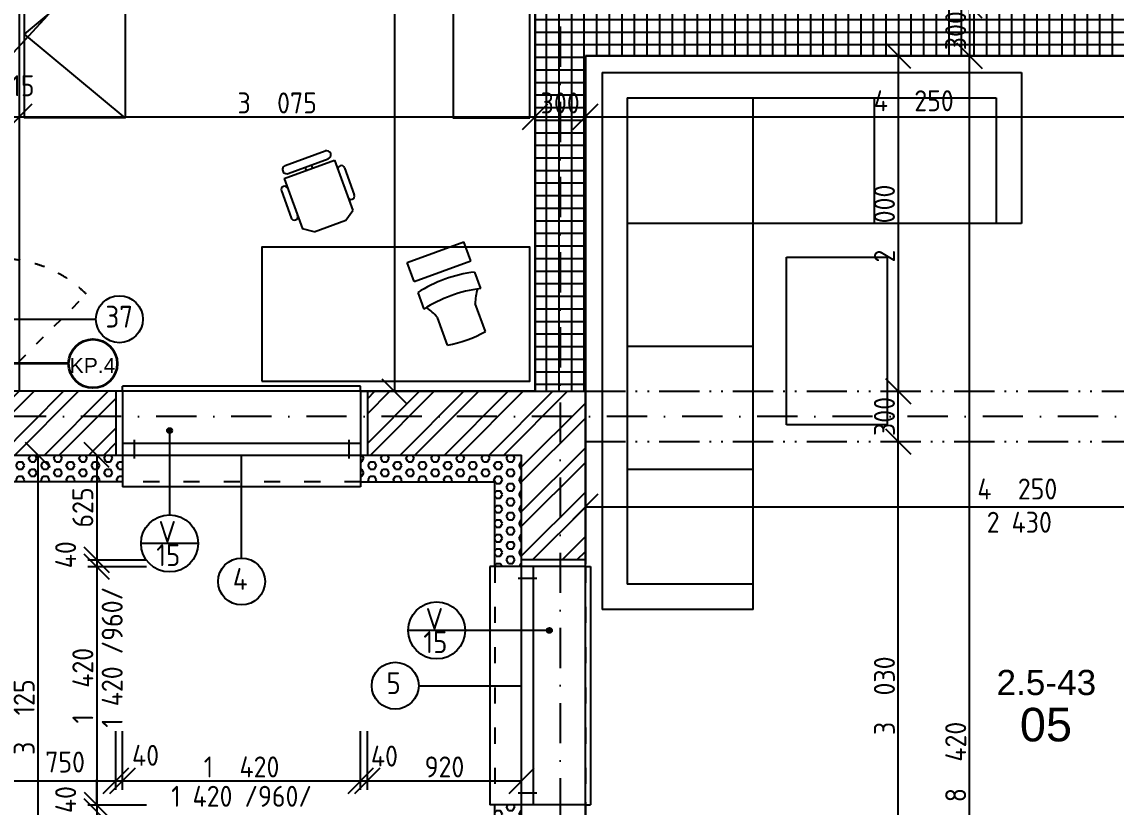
# Model space of a CAD drawing. Extents: x 4511820 to 5180432, y -1526536 to -944957.
# Drawn here: x 5139622 to 5146148, y -1215013 to -1210332 of the extents above; entities that cross this region are included whole.
import ezdxf

# ---------------------------------------------------------------- set-up
doc = ezdxf.new("R2010")
doc.units = 0
doc.header["$MEASUREMENT"] = 0
for name, pattern in [('ACAD_ISO03W100', [30, 12, -18]), ('ACAD_ISO12W100', [22, 12, -3, 0.5, -3, 0.5, -3]), ('BODKOCIARKOVANA_3', [5.6, 3, -1.3, 0, -1.3])]:
    doc.linetypes.add(name, pattern=pattern)
doc.layers.get('0').update_dxf_attribs({"linetype": 'CONTINUOUS'})
doc.layers.get('Defpoints').update_dxf_attribs({"color": 61, "linetype": 'CONTINUOUS'})
for name, color, linetype in [('KÓTY', 4, 'CONTINUOUS'), ('MÚRY', 1, 'CONTINUOUS'), ('OKNÁ', 143, 'CONTINUOUS'), ('osi', 253, 'CONTINUOUS'), ('Plochy', 41, 'CONTINUOUS'), ('POPIS', 7, 'CONTINUOUS'), ('TENKÁ', 7, 'CONTINUOUS'), ('ZARIADENIE', 47, 'CONTINUOUS'), ('ŠRAFY', 82, 'CONTINUOUS')]:
    doc.layers.add(name, color=color, linetype=linetype)
doc.layers.add('preklady', color=74, linetype='CONTINUOUS', lineweight=35)
doc.styles.add('ARIAL', font='arial.ttf')
doc.styles.add('STYLE1', font='isocp.shx')
doc.dimstyles.new('STANDARD-50', dxfattribs={"dimtxt": 125, "dimasz": 150, "dimexe": 10, "dimexo": 200, "dimgap": 20, "dimtad": 1, "dimdsep": 46, "dimlunit": 6, "dimtxsty": 'STYLE1', "dimblk1": 'OBLIQUE', "dimblk2": 'OBLIQUE', "dimsah": 1, "dimcen": 2.5, "dimse1": 1, "dimse2": 1, "dimadec": 0, "dimazin": 0, "dimtfac": 1, "dimtmove": 1, "dimatfit": 3, "dimldrblk": 'OBLIQUE', "dimfxl": 1, "dimtolj": 1, "dimtzin": 0, "dimarcsym": 0})
pattern_1 = [(45, (584112, 2493.08), (-132.5825215, 132.5825215), []), (45, (584200.39, 2493.08), (-132.5825215, 132.5825215), [])]
pattern_2 = [(0, (0, -89070.035), (0, 43.3012702), [25, -50]), (120, (0, -89070.035), (-37.5, -21.6506351), [25, -50]), (60, (25, -89070.035), (-37.5, 21.6506351), [25, -50])]

# ---------------------------------------------------------------- blocks, each defined once
blk = doc.blocks.new('_OBLIQUE')
at = {"color": 0, "linetype": 'ByBlock'}
blk.add_line((-0.5, -0.5), (0.5, 0.5), dxfattribs=at)
blk = doc.blocks.new('*D13684')
at = {"layer": 'Defpoints', "color": 0}
for p in [(5142602.5, -1212914.2), (5140068.5, -1213539.2), (5142602.5, -1213539.2)]:
    blk.add_point(p, dxfattribs=at)
at = {"layer": 'KÓTY', "color": 0, "lineweight": -2}
blk.add_line((5140068.5, -1212914.2), (5140068.5, -1213539.2), dxfattribs=at)
at = {"layer": 'KÓTY', "color": 0, "linetype": 'ByBlock', "lineweight": -2, "xscale": 150, "yscale": 150, "zscale": 150}
for p, rotation in [((5140068.5, -1212914.2), 90), ((5140068.5, -1213539.2), 270)]:
    blk.add_blockref('_OBLIQUE', p, dxfattribs=dict(at, rotation=rotation))
at = {"layer": 'KÓTY', "color": 0, "insert": (5139986, -1213226.7), "char_height": 125, "attachment_point": 5, "rotation": 90, "style": 'STYLE1'}
blk.add_mtext('\\A1;625', dxfattribs=at)
blk = doc.blocks.new('*D13685')
at = {"layer": 'Defpoints', "color": 0}
for p in [(5142602.5, -1213539.2), (5140068.5, -1213579.2), (5142602.5, -1213579.2)]:
    blk.add_point(p, dxfattribs=at)
at = {"layer": 'KÓTY', "color": 0, "lineweight": -2}
blk.add_line((5140068.5, -1213539.2), (5140068.5, -1213579.2), dxfattribs=at)
at = {"layer": 'KÓTY', "color": 0, "linetype": 'ByBlock', "lineweight": -2, "xscale": 150, "yscale": 150, "zscale": 150}
for p, rotation in [((5140068.5, -1213539.2), 90), ((5140068.5, -1213579.2), 270)]:
    blk.add_blockref('_OBLIQUE', p, dxfattribs=dict(at, rotation=rotation))
at = {"layer": 'KÓTY', "color": 0, "insert": (5139883.5, -1213508.5), "char_height": 125, "attachment_point": 5, "rotation": 90, "style": 'STYLE1'}
blk.add_mtext('\\A1;40', dxfattribs=at)
blk = doc.blocks.new('*D13686')
at = {"layer": 'Defpoints', "color": 0}
for p in [(5142602.5, -1213579.2), (5140068.5, -1214999.2), (5142602.5, -1214999.2)]:
    blk.add_point(p, dxfattribs=at)
at = {"layer": 'KÓTY', "color": 0, "lineweight": -2}
blk.add_line((5140068.5, -1213579.2), (5140068.5, -1214999.2), dxfattribs=at)
at = {"layer": 'KÓTY', "color": 0, "linetype": 'ByBlock', "lineweight": -2, "xscale": 150, "yscale": 150, "zscale": 150}
for p, rotation in [((5140068.5, -1213579.2), 90), ((5140068.5, -1214999.2), 270)]:
    blk.add_blockref('_OBLIQUE', p, dxfattribs=dict(at, rotation=rotation))
at = {"layer": 'KÓTY', "color": 0, "insert": (5139986, -1214289.2), "char_height": 125, "attachment_point": 5, "rotation": 90, "style": 'STYLE1'}
blk.add_mtext('\\A1;1ﾠ420', dxfattribs=at)
blk = doc.blocks.new('*D13687')
at = {"layer": 'Defpoints', "color": 0}
for p in [(5140068.5, -1215039.2), (5142602.5, -1214999.2), (5142602.5, -1215039.2)]:
    blk.add_point(p, dxfattribs=at)
at = {"layer": 'KÓTY', "color": 0, "lineweight": -2}
for p, q in [((5140068.5, -1214999.2), (5140068.5, -1214849.2)), ((5140068.5, -1214999.2), (5140068.5, -1215039.2)), ((5140068.5, -1215039.2), (5140068.5, -1215189.2))]:
    blk.add_line(p, q, dxfattribs=at)
at = {"layer": 'KÓTY', "color": 0, "linetype": 'ByBlock', "lineweight": -2, "xscale": 150, "yscale": 150, "zscale": 150}
for p, rotation in [((5140068.5, -1214999.2), 270), ((5140068.5, -1215039.2), 90)]:
    blk.add_blockref('_OBLIQUE', p, dxfattribs=dict(at, rotation=rotation))
at = {"layer": 'KÓTY', "color": 0, "insert": (5139883.5, -1214968.5), "char_height": 125, "attachment_point": 5, "rotation": 90, "style": 'STYLE1'}
blk.add_mtext('\\A1;40', dxfattribs=at)
blk = doc.blocks.new('*D13688')
at = {"layer": 'Defpoints', "color": 0}
for p in [(5142602.5, -1215039.2), (5140068.5, -1216039.2), (5142602.5, -1216039.2)]:
    blk.add_point(p, dxfattribs=at)
at = {"layer": 'KÓTY', "color": 0, "lineweight": -2}
blk.add_line((5140068.5, -1215039.2), (5140068.5, -1216039.2), dxfattribs=at)
at = {"layer": 'KÓTY', "color": 0, "linetype": 'ByBlock', "lineweight": -2, "xscale": 150, "yscale": 150, "zscale": 150}
for p, rotation in [((5140068.5, -1215039.2), 90), ((5140068.5, -1216039.2), 270)]:
    blk.add_blockref('_OBLIQUE', p, dxfattribs=dict(at, rotation=rotation))
at = {"layer": 'KÓTY', "color": 0, "insert": (5139986, -1215539.2), "char_height": 125, "attachment_point": 5, "rotation": 90, "style": 'STYLE1'}
blk.add_mtext('\\A1;1ﾠ000', dxfattribs=at)
blk = doc.blocks.new('*D13700')
at = {"layer": 'Defpoints', "color": 0}
for p in [(5139082.5, -1212914.2), (5139368.5, -1225624.2), (5142092.5, -1225624.2)]:
    blk.add_point(p, dxfattribs=at)
at = {"layer": 'KÓTY', "color": 0, "lineweight": -2}
blk.add_line((5139368.5, -1212914.2), (5139368.5, -1225624.2), dxfattribs=at)
at = {"layer": 'KÓTY', "color": 0, "linetype": 'ByBlock', "lineweight": -2, "xscale": 150, "yscale": 150, "zscale": 150}
for p, rotation in [((5139368.5, -1212914.2), 90), ((5139368.5, -1225624.2), 270)]:
    blk.add_blockref('_OBLIQUE', p, dxfattribs=dict(at, rotation=rotation))
at = {"layer": 'KÓTY', "color": 0, "insert": (5139286, -1219269.2), "char_height": 125, "attachment_point": 5, "rotation": 90, "style": 'STYLE1'}
blk.add_mtext('\\A1;12ﾠ710', dxfattribs=at)
blk = doc.blocks.new('*D13701')
at = {"layer": 'Defpoints', "color": 0}
for p in [(5142602.5, -1212914.2), (5139718.5, -1216039.2), (5142602.5, -1216039.2)]:
    blk.add_point(p, dxfattribs=at)
at = {"layer": 'KÓTY', "color": 0, "lineweight": -2}
blk.add_line((5139718.5, -1212914.2), (5139718.5, -1216039.2), dxfattribs=at)
at = {"layer": 'KÓTY', "color": 0, "linetype": 'ByBlock', "lineweight": -2, "xscale": 150, "yscale": 150, "zscale": 150}
for p, rotation in [((5139718.5, -1212914.2), 90), ((5139718.5, -1216039.2), 270)]:
    blk.add_blockref('_OBLIQUE', p, dxfattribs=dict(at, rotation=rotation))
at = {"layer": 'KÓTY', "color": 0, "insert": (5139636, -1214476.7), "char_height": 125, "attachment_point": 5, "rotation": 90, "style": 'STYLE1'}
blk.add_mtext('\\A1;3ﾠ125', dxfattribs=at)
blk = doc.blocks.new('*D13735')
at = {"layer": 'Defpoints', "color": 0}
for p in [(5109612.5, -1211368.2), (5142602.5, -1212808.2), (5142602.5, -1215556.2)]:
    blk.add_point(p, dxfattribs=at)
at = {"layer": 'KÓTY', "color": 0, "lineweight": -2}
blk.add_line((5109612.5, -1215556.2), (5142602.5, -1215556.2), dxfattribs=at)
at = {"layer": 'KÓTY', "color": 0, "linetype": 'ByBlock', "lineweight": -2, "xscale": 150, "yscale": 150, "zscale": 150, "rotation": 180}
blk.add_blockref('_OBLIQUE', (5109612.5, -1215556.2), dxfattribs=at)
at = {"layer": 'KÓTY', "color": 0, "linetype": 'ByBlock', "lineweight": -2, "xscale": 150, "yscale": 150, "zscale": 150}
blk.add_blockref('_OBLIQUE', (5142602.5, -1215556.2), dxfattribs=at)
at = {"layer": 'KÓTY', "color": 0, "insert": (5126107.5, -1215473.6), "char_height": 125, "attachment_point": 5, "style": 'STYLE1'}
blk.add_mtext('\\A1;32ﾠ990', dxfattribs=at)
blk = doc.blocks.new('*D13739')
at = {"layer": 'Defpoints', "color": 0}
for p in [(5139432.5, -1212618.2), (5142602.5, -1212808.2), (5142602.5, -1215206.2)]:
    blk.add_point(p, dxfattribs=at)
at = {"layer": 'KÓTY', "color": 0, "lineweight": -2}
blk.add_line((5139432.5, -1215206.2), (5142602.5, -1215206.2), dxfattribs=at)
at = {"layer": 'KÓTY', "color": 0, "linetype": 'ByBlock', "lineweight": -2, "xscale": 150, "yscale": 150, "zscale": 150, "rotation": 180}
blk.add_blockref('_OBLIQUE', (5139432.5, -1215206.2), dxfattribs=at)
at = {"layer": 'KÓTY', "color": 0, "linetype": 'ByBlock', "lineweight": -2, "xscale": 150, "yscale": 150, "zscale": 150}
blk.add_blockref('_OBLIQUE', (5142602.5, -1215206.2), dxfattribs=at)
at = {"layer": 'KÓTY', "color": 0, "insert": (5141017.5, -1215123.6), "char_height": 125, "attachment_point": 5, "style": 'STYLE1'}
blk.add_mtext('\\A1;3ﾠ170', dxfattribs=at)
blk = doc.blocks.new('*D13740')
at = {"layer": 'Defpoints', "color": 0}
for p in [(5139432.5, -1212618.2), (5140182.5, -1212618.2), (5140182.5, -1214856.2)]:
    blk.add_point(p, dxfattribs=at)
at = {"layer": 'KÓTY', "color": 0, "lineweight": -2}
blk.add_line((5139432.5, -1214856.2), (5140182.5, -1214856.2), dxfattribs=at)
at = {"layer": 'KÓTY', "color": 0, "linetype": 'ByBlock', "lineweight": -2, "xscale": 150, "yscale": 150, "zscale": 150, "rotation": 180}
blk.add_blockref('_OBLIQUE', (5139432.5, -1214856.2), dxfattribs=at)
at = {"layer": 'KÓTY', "color": 0, "linetype": 'ByBlock', "lineweight": -2, "xscale": 150, "yscale": 150, "zscale": 150}
blk.add_blockref('_OBLIQUE', (5140182.5, -1214856.2), dxfattribs=at)
at = {"layer": 'KÓTY', "color": 0, "insert": (5139880, -1214744.5), "char_height": 125, "attachment_point": 5, "style": 'STYLE1'}
blk.add_mtext('\\A1;750', dxfattribs=at)
blk = doc.blocks.new('*D13754')
at = {"layer": 'Defpoints', "color": 0}
for p in [(5140182.5, -1212914.2), (5140222.5, -1212914.2), (5140222.5, -1214856.2)]:
    blk.add_point(p, dxfattribs=at)
at = {"layer": 'KÓTY', "color": 0, "lineweight": -2}
blk.add_line((5140182.5, -1214856.2), (5140222.5, -1214856.2), dxfattribs=at)
at = {"layer": 'KÓTY', "color": 0, "linetype": 'ByBlock', "lineweight": -2, "xscale": 150, "yscale": 150, "zscale": 150, "rotation": 180}
blk.add_blockref('_OBLIQUE', (5140182.5, -1214856.2), dxfattribs=at)
at = {"layer": 'KÓTY', "color": 0, "linetype": 'ByBlock', "lineweight": -2, "xscale": 150, "yscale": 150, "zscale": 150}
blk.add_blockref('_OBLIQUE', (5140222.5, -1214856.2), dxfattribs=at)
at = {"layer": 'KÓTY', "color": 0, "insert": (5140360, -1214704.5), "char_height": 125, "attachment_point": 5, "style": 'STYLE1'}
blk.add_mtext('\\A1;40', dxfattribs=at)
blk = doc.blocks.new('*D13755')
at = {"layer": 'Defpoints', "color": 0}
for p in [(5140222.5, -1212914.2), (5141642.5, -1212914.2), (5141642.5, -1214856.2)]:
    blk.add_point(p, dxfattribs=at)
at = {"layer": 'KÓTY', "color": 0, "lineweight": -2}
blk.add_line((5140222.5, -1214856.2), (5141642.5, -1214856.2), dxfattribs=at)
at = {"layer": 'KÓTY', "color": 0, "linetype": 'ByBlock', "lineweight": -2, "xscale": 150, "yscale": 150, "zscale": 150, "rotation": 180}
blk.add_blockref('_OBLIQUE', (5140222.5, -1214856.2), dxfattribs=at)
at = {"layer": 'KÓTY', "color": 0, "linetype": 'ByBlock', "lineweight": -2, "xscale": 150, "yscale": 150, "zscale": 150}
blk.add_blockref('_OBLIQUE', (5141642.5, -1214856.2), dxfattribs=at)
at = {"layer": 'KÓTY', "color": 0, "insert": (5140932.5, -1214773.6), "char_height": 125, "attachment_point": 5, "style": 'STYLE1'}
blk.add_mtext('\\A1;1ﾠ420', dxfattribs=at)
blk = doc.blocks.new('*D13756')
at = {"layer": 'Defpoints', "color": 0}
for p in [(5141642.5, -1212914.2), (5141682.5, -1212914.2), (5141682.5, -1214856.2)]:
    blk.add_point(p, dxfattribs=at)
at = {"layer": 'KÓTY', "color": 0, "lineweight": -2}
blk.add_line((5141642.5, -1214856.2), (5141682.5, -1214856.2), dxfattribs=at)
at = {"layer": 'KÓTY', "color": 0, "linetype": 'ByBlock', "lineweight": -2, "xscale": 150, "yscale": 150, "zscale": 150, "rotation": 180}
blk.add_blockref('_OBLIQUE', (5141642.5, -1214856.2), dxfattribs=at)
at = {"layer": 'KÓTY', "color": 0, "linetype": 'ByBlock', "lineweight": -2, "xscale": 150, "yscale": 150, "zscale": 150}
blk.add_blockref('_OBLIQUE', (5141682.5, -1214856.2), dxfattribs=at)
at = {"layer": 'KÓTY', "color": 0, "insert": (5141784.5, -1214709), "char_height": 125, "attachment_point": 5, "style": 'STYLE1'}
blk.add_mtext('\\A1;40', dxfattribs=at)
blk = doc.blocks.new('*D13757')
at = {"layer": 'Defpoints', "color": 0}
for p in [(5141682.5, -1212914.2), (5142602.5, -1212914.2), (5142602.5, -1214856.2)]:
    blk.add_point(p, dxfattribs=at)
at = {"layer": 'KÓTY', "color": 0, "lineweight": -2}
blk.add_line((5141682.5, -1214856.2), (5142602.5, -1214856.2), dxfattribs=at)
at = {"layer": 'KÓTY', "color": 0, "linetype": 'ByBlock', "lineweight": -2, "xscale": 150, "yscale": 150, "zscale": 150, "rotation": 180}
blk.add_blockref('_OBLIQUE', (5141682.5, -1214856.2), dxfattribs=at)
at = {"layer": 'KÓTY', "color": 0, "linetype": 'ByBlock', "lineweight": -2, "xscale": 150, "yscale": 150, "zscale": 150}
blk.add_blockref('_OBLIQUE', (5142602.5, -1214856.2), dxfattribs=at)
at = {"layer": 'KÓTY', "color": 0, "insert": (5142142.5, -1214773.7), "char_height": 125, "attachment_point": 5, "style": 'STYLE1'}
blk.add_mtext('\\A1;920', dxfattribs=at)
blk = doc.blocks.new('SKRINA')
at = {"layer": 'ZARIADENIE'}
for p, q in [((4449069, -1324645.2), (4448469, -1324145.2)), ((4448469, -1325145.2), (4449069, -1324645.2))]:
    blk.add_line(p, q, dxfattribs=at)
blk.add_lwpolyline([(4448469, -1324145.2), (4448469, -1325145.2), (4449069, -1325145.2), (4449069, -1324145.2)], close=True, dxfattribs=at)
blk = doc.blocks.new('sedacka rok 5')
at = {"layer": 'ZARIADENIE', "color": 30, "ltscale": 0.25}
for p, q in [((4452479, -1340180.2), (4452479, -1342480.2)), ((4452479, -1340180.2), (4453379, -1340180.2)), ((4453379, -1343380.2), (4453379, -1340180.2)), ((4452479, -1340330.2), (4453229, -1340330.2)), ((4453229, -1343230.2), (4453229, -1340330.2)), ((4452479, -1341013.5), (4453229, -1341013.5)), ((4452479, -1341746.9), (4453229, -1341746.9)), ((4450879, -1342480.2), (4452479, -1342480.2)), ((4450879, -1343380.2), (4450879, -1342480.2)), ((4451029, -1343230.2), (4451029, -1342480.2)), ((4451754, -1342480.2), (4451754, -1343230.2)), ((4452479, -1342480.2), (4453229, -1342480.2)), ((4452479, -1342480.2), (4452479, -1343230.2)), ((4453229, -1343230.2), (4451029, -1343230.2)), ((4453379, -1343380.2), (4450879, -1343380.2))]:
    blk.add_line(p, q, dxfattribs=at)
blk = doc.blocks.new('konf stol')
at = {"layer": 'ZARIADENIE', "color": 45, "ltscale": 0.25}
for p, q in [((4451679, -1342280.2), (4451679, -1341280.2)), ((4451679, -1341280.2), (4452279, -1341280.2)), ((4452279, -1341280.2), (4452279, -1342280.2)), ((4452279, -1342280.2), (4451679, -1342280.2))]:
    blk.add_line(p, q, dxfattribs=at)
blk = doc.blocks.new('*D28144')
at = {"layer": 'Defpoints', "color": 0}
for p in [(5139607.5, -1210897.5), (5139492.5, -1211284.2), (5139607.5, -1211284.2)]:
    blk.add_point(p, dxfattribs=at)
at = {"layer": 'KÓTY', "color": 0, "lineweight": -2}
blk.add_line((5139492.5, -1210897.5), (5139607.5, -1210897.5), dxfattribs=at)
at = {"layer": 'KÓTY', "color": 0, "linetype": 'ByBlock', "lineweight": -2, "xscale": 150, "yscale": 150, "zscale": 150, "rotation": 180}
blk.add_blockref('_OBLIQUE', (5139492.5, -1210897.5), dxfattribs=at)
at = {"layer": 'KÓTY', "color": 0, "linetype": 'ByBlock', "lineweight": -2, "xscale": 150, "yscale": 150, "zscale": 150}
blk.add_blockref('_OBLIQUE', (5139607.5, -1210897.5), dxfattribs=at)
at = {"layer": 'KÓTY', "color": 0, "insert": (5139600.8, -1210712.5), "char_height": 125, "attachment_point": 5, "style": 'STYLE1'}
blk.add_mtext('\\A1;115', dxfattribs=at)
blk = doc.blocks.new('*D28145')
at = {"layer": 'Defpoints', "color": 0}
for p in [(5142682.5, -1210897.5), (5139607.5, -1211284.2), (5142682.5, -1211284.2)]:
    blk.add_point(p, dxfattribs=at)
at = {"layer": 'KÓTY', "color": 0, "lineweight": -2}
blk.add_line((5139607.5, -1210897.5), (5142682.5, -1210897.5), dxfattribs=at)
at = {"layer": 'KÓTY', "color": 0, "linetype": 'ByBlock', "lineweight": -2, "xscale": 150, "yscale": 150, "zscale": 150, "rotation": 180}
blk.add_blockref('_OBLIQUE', (5139607.5, -1210897.5), dxfattribs=at)
at = {"layer": 'KÓTY', "color": 0, "linetype": 'ByBlock', "lineweight": -2, "xscale": 150, "yscale": 150, "zscale": 150}
blk.add_blockref('_OBLIQUE', (5142682.5, -1210897.5), dxfattribs=at)
at = {"layer": 'KÓTY', "color": 0, "insert": (5141145, -1210815), "char_height": 125, "attachment_point": 5, "style": 'STYLE1'}
blk.add_mtext('\\A1;3ﾠ075', dxfattribs=at)
blk = doc.blocks.new('*D28146')
at = {"layer": 'Defpoints', "color": 0}
for p in [(5142982.5, -1210897.5), (5142682.5, -1211284.2), (5142982.5, -1211284.2)]:
    blk.add_point(p, dxfattribs=at)
at = {"layer": 'KÓTY', "color": 0, "lineweight": -2}
blk.add_line((5142682.5, -1210897.5), (5142982.5, -1210897.5), dxfattribs=at)
at = {"layer": 'KÓTY', "color": 0, "linetype": 'ByBlock', "lineweight": -2, "xscale": 150, "yscale": 150, "zscale": 150, "rotation": 180}
blk.add_blockref('_OBLIQUE', (5142682.5, -1210897.5), dxfattribs=at)
at = {"layer": 'KÓTY', "color": 0, "linetype": 'ByBlock', "lineweight": -2, "xscale": 150, "yscale": 150, "zscale": 150}
blk.add_blockref('_OBLIQUE', (5142982.5, -1210897.5), dxfattribs=at)
at = {"layer": 'KÓTY', "color": 0, "insert": (5142832.5, -1210815), "char_height": 125, "attachment_point": 5, "style": 'STYLE1'}
blk.add_mtext('\\A1;300', dxfattribs=at)
blk = doc.blocks.new('*D28147')
at = {"layer": 'Defpoints', "color": 0}
for p in [(5147232.5, -1210897.5), (5142982.5, -1211284.2), (5147232.5, -1211284.2)]:
    blk.add_point(p, dxfattribs=at)
at = {"layer": 'KÓTY', "color": 0, "lineweight": -2}
blk.add_line((5142982.5, -1210897.5), (5147232.5, -1210897.5), dxfattribs=at)
at = {"layer": 'KÓTY', "color": 0, "linetype": 'ByBlock', "lineweight": -2, "xscale": 150, "yscale": 150, "zscale": 150, "rotation": 180}
blk.add_blockref('_OBLIQUE', (5142982.5, -1210897.5), dxfattribs=at)
at = {"layer": 'KÓTY', "color": 0, "linetype": 'ByBlock', "lineweight": -2, "xscale": 150, "yscale": 150, "zscale": 150}
blk.add_blockref('_OBLIQUE', (5147232.5, -1210897.5), dxfattribs=at)
at = {"layer": 'KÓTY', "color": 0, "insert": (5144941, -1210802), "char_height": 125, "attachment_point": 5, "style": 'STYLE1'}
blk.add_mtext('\\A1;4ﾠ250', dxfattribs=at)
blk = doc.blocks.new('*D28404')
at = {"layer": 'Defpoints', "color": 0}
for p in [(5142682.5, -1207244.2), (5141843.5, -1212534.2), (5142682.5, -1212534.2)]:
    blk.add_point(p, dxfattribs=at)
at = {"layer": 'KÓTY', "color": 0, "lineweight": -2}
blk.add_line((5141843.5, -1207244.2), (5141843.5, -1212534.2), dxfattribs=at)
at = {"layer": 'KÓTY', "color": 0, "linetype": 'ByBlock', "lineweight": -2, "xscale": 150, "yscale": 150, "zscale": 150}
for p, rotation in [((5141843.5, -1207244.2), 90), ((5141843.5, -1212534.2), 270)]:
    blk.add_blockref('_OBLIQUE', p, dxfattribs=dict(at, rotation=rotation))
at = {"layer": 'KÓTY', "color": 0, "insert": (5141761, -1209889.2), "char_height": 125, "attachment_point": 5, "rotation": 90, "style": 'STYLE1'}
blk.add_mtext('\\A1;5ﾠ290', dxfattribs=at)
blk = doc.blocks.new('*D28411')
at = {"layer": 'Defpoints', "color": 0}
for p in [(5145273.5, -1210534.2), (5145273.5, -1210534.2), (5145273.5, -1218954.2)]:
    blk.add_point(p, dxfattribs=at)
at = {"layer": 'KÓTY', "color": 0, "lineweight": -2}
blk.add_line((5145273.5, -1218954.2), (5145273.5, -1210534.2), dxfattribs=at)
at = {"layer": 'KÓTY', "color": 0, "linetype": 'ByBlock', "lineweight": -2, "xscale": 150, "yscale": 150, "zscale": 150}
for p, rotation in [((5145273.5, -1210534.2), 90), ((5145273.5, -1218954.2), 270)]:
    blk.add_blockref('_OBLIQUE', p, dxfattribs=dict(at, rotation=rotation))
at = {"layer": 'KÓTY', "color": 0, "insert": (5145191, -1214744.2), "char_height": 125, "attachment_point": 5, "rotation": 90, "style": 'STYLE1'}
blk.add_mtext('\\A1;8ﾠ420', dxfattribs=at)
blk = doc.blocks.new('*D28414')
at = {"layer": 'Defpoints', "color": 0}
for p in [(5145273.5, -1210234.2), (5145273.5, -1210534.2), (5145273.5, -1210534.2)]:
    blk.add_point(p, dxfattribs=at)
at = {"layer": 'KÓTY', "color": 0, "lineweight": -2}
blk.add_line((5145273.5, -1210234.2), (5145273.5, -1210534.2), dxfattribs=at)
at = {"layer": 'KÓTY', "color": 0, "linetype": 'ByBlock', "lineweight": -2, "xscale": 150, "yscale": 150, "zscale": 150}
for p, rotation in [((5145273.5, -1210234.2), 90), ((5145273.5, -1210534.2), 270)]:
    blk.add_blockref('_OBLIQUE', p, dxfattribs=dict(at, rotation=rotation))
at = {"layer": 'KÓTY', "color": 0, "insert": (5145191, -1210384.2), "char_height": 125, "attachment_point": 5, "rotation": 90, "style": 'STYLE1'}
blk.add_mtext('\\A1;300', dxfattribs=at)
blk = doc.blocks.new('*D28430')
at = {"layer": 'Defpoints', "color": 0}
for p in [(5144217.5, -1212834.2), (5144848.5, -1212834.2), (5144217.5, -1215864.2)]:
    blk.add_point(p, dxfattribs=at)
at = {"layer": 'KÓTY', "color": 0, "lineweight": -2}
blk.add_line((5144848.5, -1215864.2), (5144848.5, -1212834.2), dxfattribs=at)
at = {"layer": 'KÓTY', "color": 0, "linetype": 'ByBlock', "lineweight": -2, "xscale": 150, "yscale": 150, "zscale": 150}
for p, rotation in [((5144848.5, -1212834.2), 90), ((5144848.5, -1215864.2), 270)]:
    blk.add_blockref('_OBLIQUE', p, dxfattribs=dict(at, rotation=rotation))
at = {"layer": 'KÓTY', "color": 0, "insert": (5144766, -1214349.2), "char_height": 125, "attachment_point": 5, "rotation": 90, "style": 'STYLE1'}
blk.add_mtext('\\A1;3ﾠ030', dxfattribs=at)
blk = doc.blocks.new('*D28431')
at = {"layer": 'Defpoints', "color": 0}
for p in [(5144848.5, -1212534.2), (5144848.5, -1212534.2), (5144848.5, -1212834.2)]:
    blk.add_point(p, dxfattribs=at)
at = {"layer": 'KÓTY', "color": 0, "lineweight": -2}
blk.add_line((5144848.5, -1212834.2), (5144848.5, -1212534.2), dxfattribs=at)
at = {"layer": 'KÓTY', "color": 0, "linetype": 'ByBlock', "lineweight": -2, "xscale": 150, "yscale": 150, "zscale": 150}
for p, rotation in [((5144848.5, -1212534.2), 90), ((5144848.5, -1212834.2), 270)]:
    blk.add_blockref('_OBLIQUE', p, dxfattribs=dict(at, rotation=rotation))
at = {"layer": 'KÓTY', "color": 0, "insert": (5144766, -1212684.2), "char_height": 125, "attachment_point": 5, "rotation": 90, "style": 'STYLE1'}
blk.add_mtext('\\A1;300', dxfattribs=at)
blk = doc.blocks.new('*D28432')
at = {"layer": 'Defpoints', "color": 0}
for p in [(5142982.5, -1210534.2), (5142982.5, -1212534.2), (5144848.5, -1212534.2)]:
    blk.add_point(p, dxfattribs=at)
at = {"layer": 'KÓTY', "color": 0, "lineweight": -2}
blk.add_line((5144848.5, -1210534.2), (5144848.5, -1212534.2), dxfattribs=at)
at = {"layer": 'KÓTY', "color": 0, "linetype": 'ByBlock', "lineweight": -2, "xscale": 150, "yscale": 150, "zscale": 150}
for p, rotation in [((5144848.5, -1210534.2), 90), ((5144848.5, -1212534.2), 270)]:
    blk.add_blockref('_OBLIQUE', p, dxfattribs=dict(at, rotation=rotation))
at = {"layer": 'KÓTY', "color": 0, "insert": (5144766, -1211534.2), "char_height": 125, "attachment_point": 5, "rotation": 90, "style": 'STYLE1'}
blk.add_mtext('\\A1;2ﾠ000', dxfattribs=at)
blk = doc.blocks.new('*D28555')
at = {"layer": 'Defpoints', "color": 0}
for p in [(5142982.5, -1212834.2), (5147232.5, -1212834.2), (5147232.5, -1213222.5)]:
    blk.add_point(p, dxfattribs=at)
at = {"layer": 'KÓTY', "color": 0, "lineweight": -2}
blk.add_line((5142982.5, -1213222.5), (5147232.5, -1213222.5), dxfattribs=at)
at = {"layer": 'KÓTY', "color": 0, "linetype": 'ByBlock', "lineweight": -2, "xscale": 150, "yscale": 150, "zscale": 150, "rotation": 180}
blk.add_blockref('_OBLIQUE', (5142982.5, -1213222.5), dxfattribs=at)
at = {"layer": 'KÓTY', "color": 0, "linetype": 'ByBlock', "lineweight": -2, "xscale": 150, "yscale": 150, "zscale": 150}
blk.add_blockref('_OBLIQUE', (5147232.5, -1213222.5), dxfattribs=at)
at = {"layer": 'KÓTY', "color": 0, "insert": (5145558.5, -1213116.5), "char_height": 125, "attachment_point": 5, "style": 'STYLE1'}
blk.add_mtext('\\A1;4ﾠ250', dxfattribs=at)

msp = doc.modelspace()

# ---------------------------------------------------------------- hatches: boundary and pattern name
at = {"layer": 'TENKÁ'}
h = msp.add_hatch(color=256, dxfattribs=at)
h.dxf.hatch_style = 1
h.paths.add_polyline_path([(5140503.234, -1212783.553, 2.41421356), (5140488.234, -1212768.553, 0.41421356)])
h = msp.add_hatch(color=256, dxfattribs=at)
h.dxf.hatch_style = 1
h.paths.add_polyline_path([(5142753.315, -1213959.688, 2.41421356), (5142768.315, -1213944.688, 0.41421356)])
at = {"layer": 'ŠRAFY', "ltscale": 0.25}
h = msp.add_hatch(dxfattribs=at)
h.set_pattern_fill('ANSI37', color=256, scale=600, angle=45)
h.set_pattern_definition([(90, (-3307273.674, 579782.7), (-75, 1e-14), []), (180, (-3307273.674, 579782.7), (-1e-14, -75), [])])
h.paths.add_polyline_path([(5147482.5, -1210349.226), (5147482.5, -1210234.226), (5146212.5, -1210234.226), (5146097.5, -1210234.226), (5145097.5, -1210234.226), (5144982.5, -1210234.226), (5142982.5, -1210234.226), (5142982.5, -1208499.226), (5142982.5, -1208384.226), (5142982.5, -1207374.226), (5142982.5, -1207234.226), (5142982.5, -1199614.226), (5142682.5, -1199614.226), (5142682.5, -1203649.226), (5142682.5, -1203764.226), (5142682.5, -1204764.226), (5142682.5, -1204879.226), (5142682.5, -1207129.226), (5142682.5, -1207244.226), (5142682.5, -1212534.226), (5142982.5, -1212534.226), (5142982.5, -1210534.226), (5147232.5, -1210534.226), (5147482.5, -1210534.226)])
at = {"layer": 'ŠRAFY'}
h = msp.add_hatch(dxfattribs=at)
h.set_pattern_fill('HEX', color=256, scale=200)
h.set_pattern_definition(pattern_2)
h.paths.add_polyline_path([(5139432.5, -1213074.226), (5139482.5, -1213074.226), (5140222.5, -1213074.226), (5140222.5, -1212914.226), (5140182.5, -1212914.226), (5139432.5, -1212914.226), (5139432.5, -1212534.226), (5139232.5, -1212534.226), (5139232.5, -1213074.226)])
h = msp.add_hatch(dxfattribs=at)
h.set_pattern_fill('ANSI32', color=256, scale=500)
h.set_pattern_definition(pattern_1)
h.paths.add_polyline_path([(5139607.5, -1212534.226), (5139502.5, -1212534.226), (5139432.5, -1212534.226), (5139432.5, -1212914.226), (5140182.5, -1212914.226), (5140182.5, -1212534.226)])
h = msp.add_hatch(dxfattribs=at)
h.set_pattern_fill('ANSI32', color=256, scale=500)
h.set_pattern_definition(pattern_1)
h.paths.add_polyline_path([(5142602.5, -1213539.226), (5142982.5, -1213539.226), (5142982.5, -1212834.226), (5142982.5, -1212534.226), (5142682.5, -1212534.226), (5141682.5, -1212534.226), (5141682.5, -1212914.226), (5142602.5, -1212914.226)])
h = msp.add_hatch(dxfattribs=at)
h.set_pattern_fill('HEX', color=256, scale=200)
h.set_pattern_definition(pattern_2)
h.paths.add_polyline_path([(5142602.5, -1212914.226), (5141682.5, -1212914.226), (5141642.5, -1212914.226), (5141642.5, -1213074.226), (5142442.5, -1213074.226), (5142442.5, -1213579.226), (5142602.5, -1213579.226), (5142602.5, -1213539.226)])
h = msp.add_hatch(dxfattribs=at)
h.set_pattern_fill('HEX', color=256, scale=200)
h.set_pattern_definition(pattern_2)
h.paths.add_polyline_path([(5142442.5, -1214999.226), (5142442.5, -1215989.226), (5142442.5, -1216039.226), (5142442.5, -1216239.226), (5142982.5, -1216239.226), (5142982.5, -1216039.226), (5142602.5, -1216039.226), (5142602.5, -1215039.226), (5142602.5, -1214999.226)])

# ---------------------------------------------------------------- linework, layer by layer
at = {"layer": 'KÓTY'}
msp.add_line((5139550, -1210537.726), (5139778, -1210290.726), dxfattribs=at)
at = {"layer": 'KÓTY', "ltscale": 25}
for p, q in [((5140015.097, -1213539.226), (5140365.097, -1213539.226)), ((5140015.097, -1213579.226), (5140365.097, -1213579.226)), ((5140182.5, -1214909.584), (5140182.5, -1214559.584)), ((5140222.5, -1214909.584), (5140222.5, -1214559.584)), ((5141642.5, -1214909.584), (5141642.5, -1214559.584)), ((5141682.5, -1214909.584), (5141682.5, -1214559.584)), ((5140015.097, -1214999.226), (5140365.097, -1214999.226))]:
    msp.add_line(p, q, dxfattribs=at)
at = {"layer": 'MÚRY'}
for p, q in [((5142682.5, -1212534.226), (5142682.5, -1207244.226)), ((5142982.5, -1210534.226), (5142982.5, -1213564.226)), ((5147232.5, -1210534.226), (5142982.5, -1210534.226)), ((5140222.5, -1212534.226), (5139232.5, -1212534.226)), ((5140222.5, -1212534.226), (5140222.5, -1213074.226)), ((5141642.5, -1212534.226), (5141642.5, -1213074.226)), ((5141642.5, -1212534.226), (5142682.5, -1212534.226)), ((5142982.5, -1213579.226), (5142982.5, -1212834.226)), ((5140222.5, -1213074.226), (5139232.5, -1213074.226)), ((5141642.5, -1213074.226), (5142442.5, -1213074.226)), ((5142442.5, -1213579.226), (5142442.5, -1213074.226)), ((5142982.5, -1213579.226), (5142442.5, -1213579.226)), ((5142442.5, -1216239.226), (5142442.5, -1214999.226)), ((5142982.5, -1214999.226), (5142442.5, -1214999.226)), ((5142982.5, -1214984.226), (5142982.5, -1215839.226)), ((5142982.5, -1216239.226), (5142982.5, -1214984.226))]:
    msp.add_line(p, q, dxfattribs=at)
at = {"layer": 'OKNÁ', "linetype": 'ACAD_ISO03W100', "ltscale": 5}
msp.add_line((5139497.5, -1212464.226), (5140006.617, -1211955.109), dxfattribs=at)
at = {"layer": 'OKNÁ', "ltscale": 0.25}
for p, q in [((5139113.146, -1212104.226), (5140063.909, -1212104.226)), ((5140292.5, -1212824.226), (5140292.5, -1212934.226)), ((5140292.5, -1212824.226), (5140292.5, -1212934.226)), ((5141572.5, -1212824.226), (5141572.5, -1212934.226)), ((5141572.5, -1212824.226), (5141572.5, -1212934.226)), ((5140222.5, -1212844.226), (5141642.5, -1212844.226)), ((5140222.5, -1212914.226), (5141642.5, -1212914.226)), ((5140932.5, -1213528.08), (5140932.5, -1212914.226)), ((5142602.5, -1214999.226), (5142602.5, -1213579.226)), ((5142672.5, -1214999.226), (5142672.5, -1213579.226)), ((5142692.5, -1213649.226), (5142582.5, -1213649.226)), ((5142692.5, -1213649.226), (5142582.5, -1213649.226)), ((5141988.646, -1214289.226), (5142602.5, -1214289.226)), ((5142692.5, -1214929.226), (5142582.5, -1214929.226)), ((5142692.5, -1214929.226), (5142582.5, -1214929.226))]:
    msp.add_line(p, q, dxfattribs=at)
for centre in [(5140203.909, -1212104.226), (5140932.5, -1213668.08), (5141848.646, -1214289.226)]:
    msp.add_circle(centre, 140, dxfattribs=at)
at = {"layer": 'OKNÁ', "linetype": 'ACAD_ISO03W100', "ltscale": 5}
msp.add_arc((5139497.5, -1212464.226), 720, 45, 90, dxfattribs=at)
at = {"layer": 'osi', "linetype": 'BODKOCIARKOVANA_3', "ltscale": 80}
for p, q in [((5142832.5, -1198261.132), (5142832.5, -1230189.035)), ((5157242.5, -1212684.226), (5093572.5, -1212684.226))]:
    msp.add_line(p, q, dxfattribs=at)
at = {"layer": 'Plochy'}
for points in [[(5136342.5, -1205454.226), (5139492.5, -1205454.226), (5139492.5, -1208129.226), (5139607.5, -1208129.226), (5139607.5, -1207244.226), (5142682.5, -1207244.226), (5142682.5, -1212534.226), (5139607.5, -1212534.226), (5139607.5, -1210049.226), (5139492.5, -1210049.226), (5139492.5, -1211299.226), (5136342.5, -1211299.226)], [(5142982.5, -1210534.226), (5147232.5, -1210534.226), (5147232.5, -1215839.226), (5147072.5, -1215839.226), (5147072.5, -1215954.226), (5147797.5, -1215954.226), (5147797.5, -1218354.226), (5147172.5, -1218354.226), (5147172.5, -1218954.226), (5144217.5, -1218954.226), (5144217.5, -1215864.226), (5142982.5, -1215864.226)]]:
    msp.add_lwpolyline(points, close=True, dxfattribs=at)
at = {"layer": 'preklady'}
msp.add_line((5139901, -1212369.226), (5139489.191, -1212369.226), dxfattribs=at)
at = {"layer": 'preklady', "ltscale": 0.25}
msp.add_circle((5140046, -1212369.226), 145, dxfattribs=at)
at = {"layer": 'TENKÁ'}
for p, q in [((5140182.5, -1212534.226), (5140182.5, -1212914.226)), ((5141682.5, -1212534.226), (5141682.5, -1212914.226)), ((5142682.5, -1212534.226), (5142982.5, -1212534.226)), ((5139432.5, -1212914.226), (5140222.5, -1212914.226)), ((5141642.5, -1212914.226), (5142602.5, -1212914.226)), ((5142602.5, -1213579.226), (5142602.5, -1212914.226)), ((5142982.5, -1213539.226), (5142602.5, -1213539.226)), ((5142602.5, -1216039.226), (5142602.5, -1214999.226))]:
    msp.add_line(p, q, dxfattribs=at)
at = {"layer": 'TENKÁ', "ltscale": 0.25}
for p, q in [((5141642.5, -1212504.226), (5140222.5, -1212504.226)), ((5140222.5, -1212534.226), (5140222.5, -1212504.226)), ((5141642.5, -1212534.226), (5141642.5, -1212504.226)), ((5140503.234, -1212768.553), (5140503.234, -1213270.956)), ((5140222.5, -1213074.226), (5140222.5, -1213104.226)), ((5141642.5, -1213074.226), (5141642.5, -1213104.226)), ((5141642.5, -1213104.226), (5140222.5, -1213104.226)), ((5140673.234, -1213440.956), (5140333.234, -1213440.956)), ((5142412.5, -1213579.226), (5142412.5, -1214999.226)), ((5142442.5, -1213579.226), (5142412.5, -1213579.226)), ((5142982.5, -1213579.226), (5143012.5, -1213579.226)), ((5143012.5, -1213579.226), (5143012.5, -1214999.226)), ((5142265.912, -1213959.688), (5141925.912, -1213959.688)), ((5142768.315, -1213959.688), (5142265.912, -1213959.688)), ((5142442.5, -1214999.226), (5142412.5, -1214999.226)), ((5142982.5, -1214999.226), (5143012.5, -1214999.226))]:
    msp.add_line(p, q, dxfattribs=at)
at = {"layer": 'TENKÁ', "linetype": 'ACAD_ISO03W100', "ltscale": 8}
for p, q in [((5141642.5, -1212534.226), (5140222.5, -1212534.226)), ((5141642.5, -1213074.226), (5140222.5, -1213074.226)), ((5142442.5, -1213579.226), (5142442.5, -1214999.226)), ((5142982.5, -1213579.226), (5142982.5, -1214999.226))]:
    msp.add_line(p, q, dxfattribs=at)
at = {"layer": 'TENKÁ', "linetype": 'ACAD_ISO12W100', "ltscale": 20}
for p, q in [((5142982.5, -1212534.226), (5147232.5, -1212534.226)), ((5142982.5, -1212834.226), (5147232.5, -1212834.226))]:
    msp.add_line(p, q, dxfattribs=at)
at = {"layer": 'TENKÁ'}
for centre in [(5140503.234, -1212768.553), (5142768.315, -1213959.688)]:
    msp.add_circle(centre, 15, dxfattribs=at)
at = {"layer": 'TENKÁ', "ltscale": 0.25}
for centre in [(5140503.234, -1213440.956), (5142095.912, -1213959.688)]:
    msp.add_circle(centre, 170, dxfattribs=at)
at = {"layer": 'ZARIADENIE', "color": 33, "ltscale": 0.25}
for p, q in [((5141192.892, -1211188.353), (5141431.963, -1211101.339)), ((5141186.018, -1211265.348), (5141486.72, -1211155.901)), ((5141209.993, -1211235.338), (5141449.064, -1211148.323)), ((5141348.322, -1211184.99), (5141355.163, -1211203.784)), ((5141486.72, -1211155.901), (5141596.166, -1211456.603)), ((5141310.735, -1211198.671), (5141317.575, -1211217.465)), ((5141546.047, -1211201.949), (5141604.632, -1211362.909)), ((5141186.018, -1211265.348), (5141295.465, -1211566.049)), ((5141170.17, -1211338.757), (5141228.755, -1211499.717)), ((5141553.466, -1211514.712), (5141596.166, -1211456.603)), ((5141365.527, -1211583.116), (5141553.466, -1211514.712)), ((5141365.527, -1211583.116), (5141295.465, -1211566.049))]:
    msp.add_line(p, q, dxfattribs=at)
at = {"layer": 'ZARIADENIE', "color": 8, "ltscale": 0.25}
for p, q in [((5141919.842, -1211766.614), (5142258.131, -1211643.486)), ((5142299.174, -1211756.25), (5142258.131, -1211643.486)), ((5141960.884, -1211879.377), (5141919.842, -1211766.614)), ((5141960.884, -1211879.377), (5142299.174, -1211756.25)), ((5142321.242, -1211822.928), (5142357.081, -1211921.397)), ((5141982.952, -1211946.055), (5142018.792, -1212044.524)), ((5142386.606, -1212177.942), (5142326.086, -1212011.665)), ((5142161.08, -1212260.027), (5142100.559, -1212093.75))]:
    msp.add_line(p, q, dxfattribs=at)
at = {"layer": 'ZARIADENIE', "color": 45, "ltscale": 0.25}
msp.add_lwpolyline([(5142652.5, -1210904.226), (5142652.5, -1209304.226), (5142194.733, -1209304.226), (5142194.733, -1210904.226)], close=True, dxfattribs=at)
at = {"layer": 'ZARIADENIE'}
msp.add_lwpolyline([(5141052.5, -1212474.226), (5142652.5, -1212474.226), (5142652.5, -1211674.226), (5141052.5, -1211674.226)], close=True, dxfattribs=at)
at = {"layer": 'ZARIADENIE', "color": 33, "ltscale": 0.25}
for centre, radius, start, end in [((5141440.514, -1211124.831), 25, 290, 110), ((5141201.442, -1211211.846), 25, 110, 290), ((5141527.253, -1211208.789), 20, 20, 200), ((5141188.964, -1211331.917), 20, 20, 200), ((5141585.838, -1211369.749), 20, 200, 20), ((5141247.548, -1211492.877), 20, 200, 20)]:
    msp.add_arc(centre, radius, start, end, dxfattribs=at)
at = {"layer": 'ZARIADENIE', "color": 8, "ltscale": 0.25}
for centre, radius, start, end in [((5142425.713, -1212636.246), 820, 97.3196165, 122.6803835), ((5142461.553, -1212734.715), 820, 97.3196165, 122.6803835), ((5142596.232, -1212007.492), 270.179, 161.9719024, 180.8849629), ((5141890.933, -1212264.2), 270.179, 39.1150371, 58.0280975), ((5141996.405, -1211456.733), 820, 281.5850319, 298.4149681)]:
    msp.add_arc(centre, radius, start, end, dxfattribs=at)

# ---------------------------------------------------------------- block references
at = {"layer": 'ZARIADENIE', "color": 2, "xscale": -1}
msp.add_blockref('SKRINA', (9588706.5, 114240.965), dxfattribs=at)
at = {"layer": 'ZARIADENIE', "rotation": 180.0000000005927}
for name in ['sedacka rok 5', 'konf stol']:
    msp.add_blockref(name, (9596461.5, -2554014.417), dxfattribs=at)

# ---------------------------------------------------------------- texts
at = {"layer": 'KÓTY', "char_height": 125, "attachment_point": 5, "style": 'STYLE1'}
for s, insert in [('\\A1;2 430', (5145570.347, -1213314.992)), ('\\A1;1 420 /960/', (5140932.5, -1214948.638))]:
    msp.add_mtext(s, dxfattribs=dict(at, insert=insert))
at = {"layer": 'KÓTY', "insert": (5140160.957, -1214119.726), "char_height": 125, "attachment_point": 5, "rotation": 90, "style": 'STYLE1'}
msp.add_mtext('\\A1;1 420 /960/', dxfattribs=at)
at = {"layer": 'POPIS', "lineweight": 40, "ltscale": 0.25, "style": 'ARIAL'}
for s, height, p in [('2.5-43', 150, (5145434.411, -1214345.114)), ('05', 200, (5145573.811, -1214621.203))]:
    msp.add_text(s, height=height, dxfattribs=at).set_placement(p)
at = {"layer": 'preklady', "linetype": 'Continuous', "lineweight": 20, "style": 'ARIAL'}
msp.add_text('KP.4', height=90, dxfattribs=at).set_placement((5139907.736, -1212425.483))
at = {"layer": 'TENKÁ', "style": 'STYLE1'}
for s, p in [('37', (5140120.878, -1212154.226)), ('V', (5140437.204, -1213437.456)), ('15', (5140423.704, -1213576.092)), ('4', (5140880.47, -1213718.08)), ('V', (5142029.882, -1213956.188)), ('15', (5142016.382, -1214094.825)), ('5', (5141796.616, -1214339.226))]:
    msp.add_text(s, height=130, dxfattribs=at).set_placement(p)

# ---------------------------------------------------------------- dimensions: what is measured, and where the dimension line sits
at = {"layer": 'KÓTY'}
for base, p1, p2, picture, middle in [((5141843.5, -1212534.226), (5142682.5, -1207244.226), (5142682.5, -1212534.226), '*D28404', (5141760.957, -1209889.226)), ((5145273.5, -1210534.226), (5145273.5, -1210234.226), (5145273.5, -1210534.226), '*D28414', (5145191, -1210384.226)), ((5144848.5, -1212534.226), (5142982.5, -1210534.226), (5142982.5, -1212534.226), '*D28432', (5144765.957, -1211534.226)), ((5145273.5, -1210534.226), (5145273.5, -1218954.226), (5145273.5, -1210534.226), '*D28411', (5145190.957, -1214744.226)), ((5144848.5, -1212534.226), (5144848.5, -1212834.226), (5144848.5, -1212534.226), '*D28431', (5144766, -1212684.226)), ((5144848.5, -1212834.226), (5144217.5, -1215864.226), (5144217.5, -1212834.226), '*D28430', (5144765.957, -1214349.226)), ((5139368.5, -1225624.226), (5139082.5, -1212914.226), (5142092.5, -1225624.226), '*D13700', (5139285.957, -1219269.226)), ((5139718.5, -1216039.226), (5142602.5, -1212914.226), (5142602.5, -1216039.226), '*D13701', (5139635.957, -1214476.726)), ((5140068.5, -1213539.226), (5142602.5, -1212914.226), (5142602.5, -1213539.226), '*D13684', (5139986, -1213226.726)), ((5140068.5, -1213579.226), (5142602.5, -1213539.226), (5142602.5, -1213579.226), '*D13685', (5139883.5, -1213508.476)), ((5140068.5, -1214999.226), (5142602.5, -1213579.226), (5142602.5, -1214999.226), '*D13686', (5139985.957, -1214289.226)), ((5140068.5, -1215039.226), (5142602.5, -1214999.226), (5142602.5, -1215039.226), '*D13687', (5139883.5, -1214968.476)), ((5140068.5, -1216039.226), (5142602.5, -1215039.226), (5142602.5, -1216039.226), '*D13688', (5139985.957, -1215539.226))]:
    dim = msp.add_linear_dim(base=base, p1=p1, p2=p2, angle=90, dimstyle='STANDARD-50', dxfattribs=at)
    dim.commit()
    dim.dimension.update_dxf_attribs({"geometry": picture, "text_midpoint": middle})
for base, p1, p2, picture, middle in [((5139607.5, -1210897.535), (5139492.5, -1211284.226), (5139607.5, -1211284.226), '*D28144', (5139600.75, -1210712.535)), ((5142682.5, -1210897.535), (5139607.5, -1211284.226), (5142682.5, -1211284.226), '*D28145', (5141145, -1210814.992)), ((5142982.5, -1210897.535), (5142682.5, -1211284.226), (5142982.5, -1211284.226), '*D28146', (5142832.5, -1210815.035)), ((5142602.5, -1215556.181), (5109612.5, -1211368.226), (5142602.5, -1212808.226), '*D13735', (5126107.5, -1215473.638)), ((5142602.5, -1215206.181), (5139432.5, -1212618.226), (5142602.5, -1212808.226), '*D13739', (5141017.5, -1215123.638)), ((5141642.5, -1214856.181), (5140222.5, -1212914.226), (5141642.5, -1212914.226), '*D13755', (5140932.5, -1214773.638)), ((5142602.5, -1214856.181), (5141682.5, -1212914.226), (5142602.5, -1212914.226), '*D13757', (5142142.5, -1214773.681))]:
    dim = msp.add_linear_dim(base=base, p1=p1, p2=p2, dimstyle='STANDARD-50', dxfattribs=at)
    dim.commit()
    dim.dimension.update_dxf_attribs({"geometry": picture, "text_midpoint": middle})
for base, p1, p2, picture, middle in [((5147232.5, -1210897.535), (5142982.5, -1211284.226), (5147232.5, -1211284.226), '*D28147', (5144941, -1210884.535)), ((5140182.5, -1214856.181), (5139432.5, -1212618.226), (5140182.5, -1212618.226), '*D13740', (5139880, -1214827.035)), ((5147232.5, -1213222.535), (5142982.5, -1212834.226), (5147232.5, -1212834.226), '*D28555', (5145558.5, -1213199.035)), ((5140222.5, -1214856.181), (5140182.5, -1212914.226), (5140222.5, -1212914.226), '*D13754', (5140360, -1214787.035)), ((5141682.5, -1214856.181), (5141642.5, -1212914.226), (5141682.5, -1212914.226), '*D13756', (5141784.5, -1214791.535))]:
    dim = msp.add_linear_dim(base=base, p1=p1, p2=p2, dimstyle='STANDARD-50', dxfattribs=at)
    dim.commit()
    dim.dimension.update_dxf_attribs({"geometry": picture, "text_midpoint": middle, "dimtype": 160})

doc.saveas('drawing.dxf')
